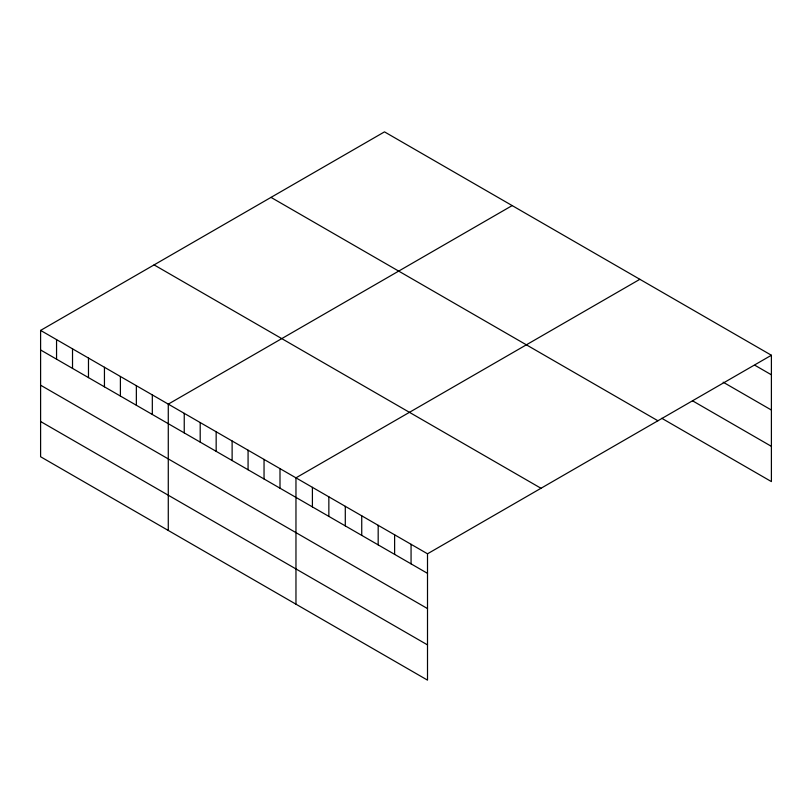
<?xml version="1.0" encoding="UTF-8"?>
<svg xmlns="http://www.w3.org/2000/svg" width="812" height="812" viewBox="0 0 812 812"><rect width="100%" height="100%" fill="white"/><g stroke="black" fill="none" stroke-linecap="round" stroke-linejoin="round"><path stroke-width="1.22" d="M40.6 330.413L427.508 553.794L427.508 680.131L40.6 456.75L40.6 330.413L384.492 131.869L771.4 355.25L771.4 481.587L661.78 418.292M512.169 205.588L168.277 404.132L168.277 530.459M639.856 279.308L295.964 477.842L295.964 604.179M427.508 553.794L771.4 355.25M754.957 365.309L771.4 374.809M723.167 382.198L771.4 410.04M692.474 400.773L771.4 446.346M271.005 197.387L657.913 420.768M154.087 264.895L540.995 488.276M40.6 349.972L427.508 573.353M40.6 385.203L427.508 608.584M40.6 421.509L427.508 644.89M411.065 544.304L411.065 563.853M394.622 534.803L394.622 554.363M378.179 525.313L378.179 544.872M361.736 515.823L361.736 535.372M345.293 506.323L345.293 525.882M328.85 496.832L328.85 516.391M312.407 487.342L312.407 506.891M279.998 468.636L279.998 488.185M264.042 459.419L264.042 478.968M248.076 450.203L248.076 469.762M232.12 440.987L232.12 460.546M216.165 431.771L216.165 451.33M200.199 422.565L200.199 442.114M184.243 413.349L184.243 432.897M152.321 394.916L152.321 414.475M136.355 385.7L136.355 405.259M120.399 376.484L120.399 396.043M104.444 367.278L104.444 386.827M88.478 358.062L88.478 377.61M72.522 348.845L72.522 368.394M56.556 339.629L56.556 359.188"/></g></svg>
